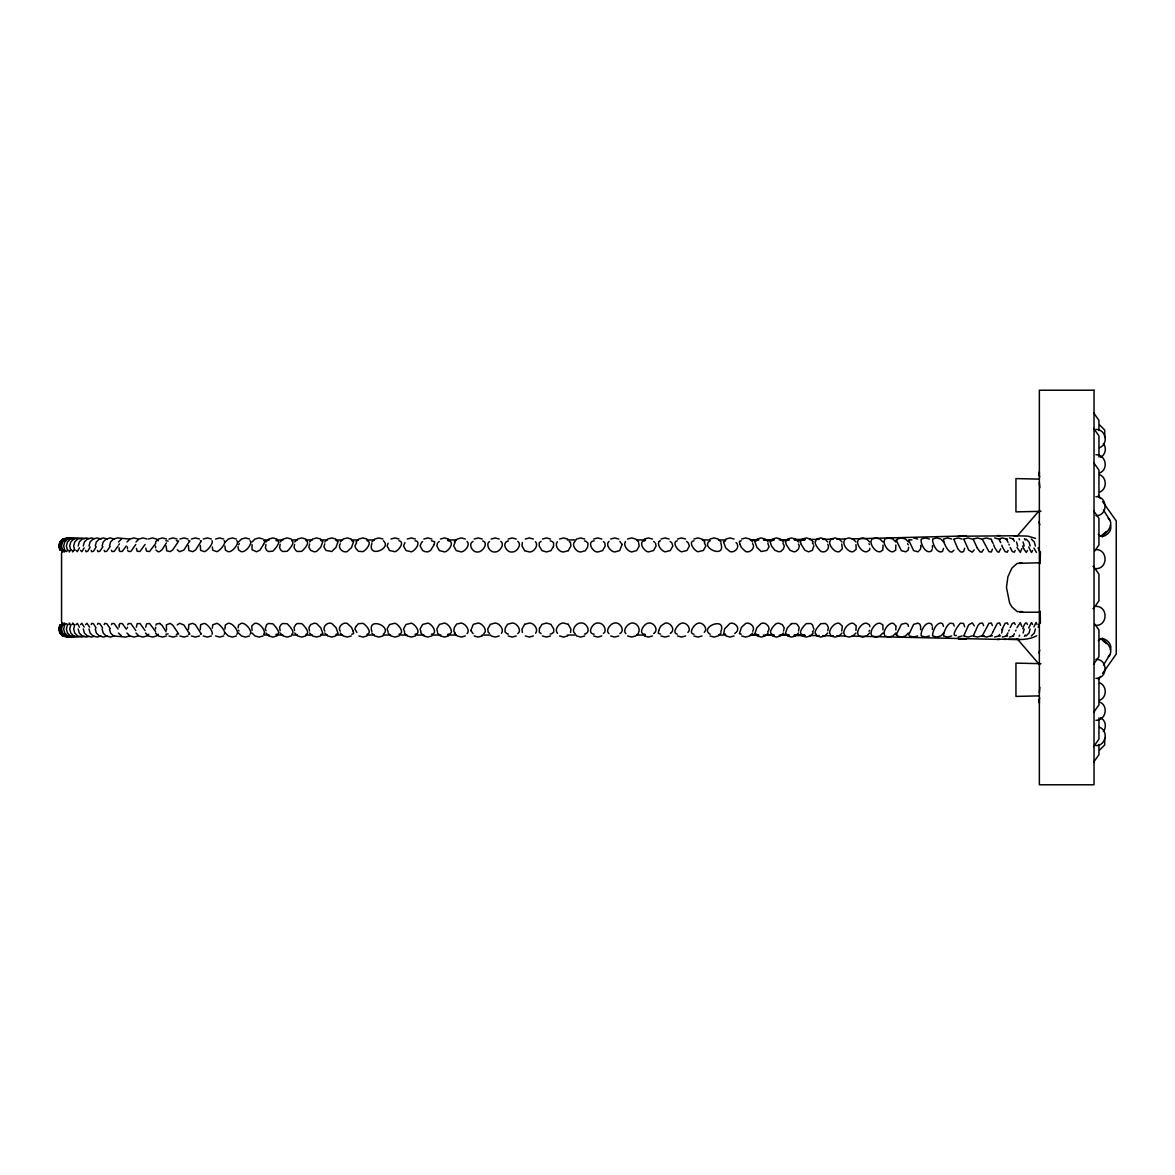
<?xml version="1.0" encoding="UTF-8"?>
<svg xmlns="http://www.w3.org/2000/svg" width="1175" height="1175" viewBox="0 0 1175 1175"><rect width="100%" height="100%" fill="white"/><g stroke="black" fill="none" stroke-linecap="round" stroke-linejoin="round"><path stroke-width="1.5" d="M470.822 630.549L473.099 633.633M622.104 544.451L619.827 541.367M127.414 628.096L127.429 627.2M434.265 544.451L434.647 541.778L431.445 540.735M658.661 630.549L658.279 633.222L660.541 634.148M1040.404 622.867L1040.169 611.191M338.106 633.633L335.991 627.582L331.776 623.47C327.546 621.56 321.832 627.127 324.77 631.122M754.835 541.748L756.95 547.447L761.194 551.545L766.922 550.399L769.067 546.757L767.848 543.393M1040.169 563.574L1040.404 552.133M1110.463 649.995C1112.328 644.473 1107.364 639.611 1102.385 638.363L1102.4 640.169M155.541 629.036L155.614 627.2M932.539 546.39L932.392 545.523M739.383 541.352L739.751 543.849M920.818 546.566L920.612 545.332M64.419 624.439L64.508 623L65.242 624.351M723.492 541.851L725.504 540.779M1021.795 548.622L1020.311 552.397L1016.962 547.3M212.322 628.214L212.778 624.792L216.949 623.323C220.386 624.322 226.848 632.693 224.117 634.324M224.939 629.036L224.998 628.052M119.072 627.2L119.263 624.953M238.084 627.891L238.51 625.159L241.095 623.382C245.737 621.869 253.315 632.385 249.996 634.309M1102.4 534.831L1102.385 536.637C1107.364 535.389 1112.328 530.527 1110.463 525.005M61.555 552.867L61.555 622.133M932.392 547.976L932.524 546.581M920.612 548.563L920.789 546.933M136.315 627.2L137.167 623.734L139.957 623.484L145.083 630.549M908.627 547.286L908.187 550.12L905.793 551.809L901.416 550.737L896.217 540.206M1108.245 518.366A14.306 9.253 -32 0 1 1101.695 535.991L1100.769 536.387L1101.195 535.433M145.715 627.2L146.552 623.866L149.548 623.44L155.643 631.592M62.216 550.62L62.055 551.971L62.481 550.722M1000.674 548.769L998.868 552.265L997.325 551.663L994.623 547.418M225.071 627.2L225.365 624.982L227.965 623.352C232.591 622.089 239.994 632.635 236.733 634.309M869.867 548.299L869.588 549.973L866.988 551.692C861.907 553.175 855.488 543.217 858.205 540.294M155.878 625.188L156.422 624.013L159.624 623.411M66.549 623.617L67.724 624.953M992.42 549.136L991.362 551.986L988.939 551.692L982.227 539.119L986.295 537.944L990.334 539.031M943.569 548.417L942.6 551.192L941.043 552C935.608 551.927 932.656 542.953 932.524 539.633M896.217 634.794L901.416 624.263L905.793 623.191L907.864 624.38L908.481 626.451M983.578 549.518L981.668 552.206L979.965 551.736L977.262 548.049M974.207 549.915L972.254 552.162L968.685 550.164L963.867 539.31M964.675 548.255L963.764 551.222L962.34 552.118L960.489 551.809L957.743 548.74M1039.831 687.272L1039.361 692.648M1104.706 437.306L1104.706 430.035L1099.565 424.88M69.061 624.498L69.354 623.044L70.662 624.953M177.234 624.953L179.584 623.279L183.843 624.909L188.646 632.37M920.495 549.18L918.042 551.824L913.607 550.62L908.672 540.015M932.172 549.268L931.467 550.987C925.503 554.835 920.407 543.217 921.156 539.751M1001.82 629.8L1005.124 623.352L1007.269 622.823L1008.091 624.512M62.055 550.664L61.717 551.956M63.7 550.047L62.98 551.986M72.277 624.542L72.659 623.073L74.201 624.953M78.182 546.023L79.254 541.983L82.221 539.031L86.26 537.944L88.948 538.664M59.837 624.938L58.75 628.977L59.837 633.017L62.789 635.969L67.137 637.056L70.75 636.336M60.145 624.938L59.058 628.977L60.145 633.017L63.098 635.969M61.056 624.938L59.969 628.977L61.056 633.017L64.008 635.969L68.047 637.056M83.293 546.023L84.38 541.983L87.332 539.031L91.371 537.944L94.073 538.664M62.583 624.938L61.497 628.977L62.583 633.017L65.536 635.969L69.575 637.056L72.277 636.336M64.713 624.938L63.626 628.977L64.713 633.017L67.665 635.969L71.719 637.056L74.407 636.336M67.46 624.938L66.373 628.977L67.46 633.017L70.412 635.969L74.451 637.056L77.139 636.336M88.992 546.023L90.078 541.983L93.031 539.031L97.07 537.944L101.109 539.031M70.794 624.938L69.707 628.977L70.794 633.017L73.746 635.969L77.785 637.056L80.487 636.336M95.263 546.023L96.335 541.983L99.302 539.031L103.341 537.944L107.38 539.031M74.73 624.938L73.643 628.977L74.73 633.017L77.682 635.969L81.736 637.056L84.424 636.336M102.093 546.023L103.18 541.983L106.132 539.031L110.171 537.944L114.21 539.031M109.481 546.023L110.567 541.983L113.52 539.031L117.559 537.944L129.544 539.031M1001.614 633.017L1002.701 628.977M1023.102 633.017L1024.174 628.977M1030.108 628.977L1029.021 633.017L1026.069 635.969M1035.381 628.977L1034.308 633.017L1031.342 635.969M993.125 631.607L992.302 633.222M1039.361 475.141L1039.361 471.762M1039.361 703.238L1039.361 699.859M263.523 544.466L259.91 550.179L256.532 551.78L252.037 549.665L252.037 544.583M65.242 550.649L64.508 552L64.419 550.561M76.111 624.571L77.315 623.367L79.445 627.2M1028.683 627.949L1031.488 622.515L1032.59 624.454M1039.361 482.352L1039.831 487.728M1038.891 653.036L1039.831 650.172M1038.083 627.142L1040.037 622.471M126.239 546.023L122.288 551.413L119.894 551.457L119.292 550.282M1019.033 636.248L1019.65 635.234M1036.438 552.412L1033.912 548.079M118.058 546.023L114.239 551.369L112.036 551.53L111.434 550.297M80.532 624.601L81.853 623.308L84.159 627.039M85.555 624.615L86.979 623.293L89.608 627.2M224.924 546.023L224.983 546.816M883.027 629.859L882.836 624.924L880.281 623.264C875.008 622.118 869.382 631.504 871.483 634.794M895.849 630.006L895.967 626.51M813.952 629.257L812.395 624.703L810.706 623.484L806.256 623.631C803.906 625.643 797.825 632.591 801.791 634.383M920.612 629.668L920.612 626.451M932.392 629.477L932.392 627.024M1016.962 627.7L1020.311 622.603L1021.795 626.378M1033.912 626.921L1036.1 622.486L1037.055 624.439M200.558 542.307L201.38 540.941L200.411 540.735M993.316 631.078L997.325 623.337L999.587 622.912L1000.571 625.423M1032.59 550.517L1031.488 552.485L1028.683 547.051M1025.246 634.941L1024.438 636.292M91.195 624.601L91.679 623.323L93.53 623.749L96.115 628.023M1010.177 627.553L1012.351 623.382L1014.363 622.765L1015.2 624.571M67.827 549.797L66.578 551.604M553.469 546.639L553.66 542.732L551.839 541.367M539.457 628.361L539.266 632.268L541.087 633.633M1008.782 631.034L1009.207 629.962M355.922 626.539L354.835 628.948L356.921 632.473M1015.641 630.99L1016.008 630.108M97.481 624.395L97.922 623.367L99.875 623.719L102.548 627.847M265.917 544.407L265.418 547.8L266.563 550.238L268.488 551.56L272.923 551.134C274.891 549.092 282.573 540.529 276.228 540.676M294.558 544.451L294.058 547.579L295.689 550.326L297.26 551.472L301.725 551.369C304.075 549.474 310.42 542.351 306.293 540.735M813.364 630.652L812.454 631.915M827.773 630.755L828.36 627.494L827.082 624.748L825.203 623.44L820.782 623.719C818.637 625.878 812.498 632.458 816.331 634.456M200.308 545.317L200.631 550.385L204.597 551.663C208.122 550.399 213.791 542.556 212.029 540.706M855.958 630.461L856.164 625.688L853.373 623.352C848.379 621.634 841.373 631.827 844.561 634.617M70.853 549.606L69.354 551.956L69.061 550.502M188.411 545.508L188.896 550.532L192.685 551.663L195.535 550.076L200.249 542.644M737.415 630.549C739.237 626.598 734.052 622.016 730.013 623.367L724.564 628.977L723.771 633.633M1027.464 550.488L1026.216 552.441L1023.587 548.505M166.042 545.788L166.762 550.825L170.184 551.618L172.769 549.841L178.027 542.086M104.134 624.674L104.707 623.411L106.763 623.675L110.171 628.522M74.495 549.415L72.659 551.927L72.277 550.458M1015.2 550.429L1014.407 552.177L1012.351 551.618L1010.177 547.447M973.326 635.807L977.953 625.482L979.965 623.264L982.594 623.132L983.622 625.702M111.434 624.703L112.036 623.47L114.239 623.631L118.088 629.036M79.445 547.8L77.315 551.633L76.125 550.488M155.511 546.023L155.629 547.903M1008.091 550.488L1007.269 552.177L1005.124 551.648L1002.378 546.874M1022.72 628.684C1023.44 626.789 1025.863 619.519 1027.464 624.512M322.905 541.293L320.79 547.168L316.604 551.457L314.151 551.795L310.714 550.37L308.834 547.227L309.598 543.996M119.292 624.718L119.894 623.543L122.288 623.587L126.342 629.198M280.149 544.26L279.577 547.8L280.972 550.282L282.705 551.516L287.155 551.266C289.256 549.283 295.703 542.307 291.767 540.735M324.77 543.878L323.918 546.874L326.004 550.399L331.776 551.53L335.991 547.418L338.106 541.367M340.221 543.761C337.357 547.77 342.865 553.263 347.213 551.589L351.472 547.653L353.631 541.396M752.705 631.269C755.716 627.274 749.973 621.707 745.714 623.411L741.454 627.347L739.383 633.648M783.446 631.078L784.254 627.935L782.3 624.63L778.893 623.205L776.455 623.514C773.591 625.364 767.569 632.752 772.239 634.309M798.471 630.99L799.191 627.612L797.458 624.659L795.93 623.543L791.48 623.572M371.843 543.511C367.188 558.786 392.479 548.446 383.358 540.794M785.267 633.81L787.309 627.979L791.451 623.587M84.159 547.961L81.853 551.692L80.532 550.399M263.523 544.451L265.153 541.102L263.743 540.735M990.334 635.969L986.295 637.056L982.227 635.881L988.939 623.308L991.362 623.014L992.376 625.57M127.678 624.748L128.281 623.631L130.866 623.528L135.815 630.549M1007.93 632.87L1006.182 636.16L1007.562 635.969M524.667 624.307L522.023 628.977L522.346 632.473M568.259 550.693L570.903 546.023L570.492 542.453M135.801 544.466L130.866 551.472L128.281 551.369L127.678 550.252M145.083 544.451L139.957 551.516L137.167 551.266L136.373 548.343M118.778 544.745L119.453 543.878M991.627 634.309L990.804 635.983L992.405 635.837M953.997 550.238L951.926 552.059L950.017 551.824C946.727 549.371 943.584 542.835 943.452 539.531M238.51 544.774L239.318 543.643M869.588 630.314L869.001 631.254M1103.487 664.977L1110.096 654.387M841.77 630.99L842.343 626.158L839.435 623.396C834.426 621.355 826.95 631.886 830.593 634.529M999.631 634.383L998.779 636.101L1000.468 635.895M437.511 543.026L436.85 545.964L439.391 550.561L444.502 551.927C449.07 551.413 455.371 541.087 447.969 540.735M90.167 546.948L87.743 551.207L86.069 551.751L85.555 550.385M553.454 546.669L550.899 550.664L546.463 551.956L542.028 550.664L539.207 546.023L539.266 542.732L541.087 541.367M539.457 628.331L542.028 624.336L546.463 623.044L550.899 624.336L553.719 628.977L553.66 632.268L551.839 633.633M638.613 632.091L639.082 631.254C639.788 627.053 636.218 622.353 631.621 623.044C627.318 623.705 622.412 630.637 625.878 633.633M488.198 542.718C486.641 546.889 490.254 552.617 495.189 552C499.728 551.986 505.133 544.216 500.77 541.367M604.728 632.282C606.432 628.096 602.569 622.398 597.737 623C592.464 622.603 586.56 633.722 594.168 634.192M522.346 542.527L522.023 545.964L524.667 550.693M570.58 632.473L570.903 628.977L568.259 624.307M1103.34 731.496C1106.923 727.354 1105.484 720.143 1100.593 717.705M96.247 546.801L93.53 551.251L91.679 551.677L91.18 550.355M1094.733 550.972L1098.948 544.994L1098.948 518.381L1093.69 510.905M1093.69 608.283L1098.948 600.807L1098.948 574.193L1093.69 566.717M1093.69 664.095L1098.948 656.619L1098.948 630.006L1094.733 624.028M1098.361 679.444L1100.461 676.462M1102.561 673.466L1116.25 654.049L1116.25 520.951L1102.561 501.534M1093.69 712.358L1098.948 704.897L1098.948 678.239M1093.69 746.58L1098.948 739.104L1098.948 717.954M1093.69 762.12L1098.948 754.644L1098.948 744.465M1014.377 633.722L1012.997 636.204M102.915 546.654L99.875 551.281L97.922 551.633L97.378 550.341M155.805 543.188L149.548 551.56L146.552 551.134L145.744 548.123M355.937 626.51L358.404 623.719L362.913 623.367C366.277 624.792 372.637 633.061 367.085 634.265M189.058 542.174L189.909 540.911L188.47 540.676M110.156 546.492L106.763 551.325L104.707 551.589L104.134 550.326M767.657 631.842C771.667 628.023 765.821 621.399 761.194 623.455L756.95 627.553L754.849 633.648M737.004 631.372L736.299 632.179M720.818 631.812C727.031 615.7 698.67 627.377 710.199 634.265M388.147 543.188L387.089 545.964L389.586 550.488L394.991 551.751C398.795 550.605 405.169 541.646 398.913 540.735M178.747 541.058L176.338 540.691M1017.021 536.373L1039.655 510.112M168.128 541.117L165.851 540.706M1105.249 532.525L1106.263 531.408M188.543 542.732L183.843 550.091L179.584 551.721L177.219 549.871M356.627 542.821L354.865 545.964L355.922 548.461L358.404 551.281L362.913 551.633C366.159 550.355 372.681 541.881 367.085 540.735M63.098 539.031L60.145 541.983L59.058 546.023L60.145 550.062M118.499 541.983L121.466 539.031M126.973 541.983L129.926 539.031L133.979 537.944L138.018 539.031M135.977 541.983L138.929 539.031L142.968 537.944L147.007 539.031M155.497 541.983L158.463 539.031L162.502 537.944L166.542 539.031M225.365 541.983L228.332 539.031L232.371 537.944L236.41 539.031M238.51 541.983L241.463 539.031L245.502 537.944L249.555 539.031M148.784 634.206L147.007 635.969L142.968 637.056L138.929 635.969L135.977 633.017M158.317 634.177L156.525 635.969L152.486 637.056L148.447 635.969L145.48 633.017M252.037 541.983L254.99 539.031L259.029 537.944L263.068 539.031M265.917 541.983L268.869 539.031L272.923 537.944L276.962 539.031M280.149 541.983L283.116 539.031L287.155 537.944L291.194 539.031M294.719 541.983L297.686 539.031L301.725 537.944L305.764 539.031M309.598 541.983L312.565 539.031L316.604 537.944L320.643 539.031M324.77 541.983L327.737 539.031L331.776 537.944L335.815 539.031M340.221 541.983L343.173 539.031L347.213 537.944L351.252 539.031M355.922 541.983L358.874 539.031L362.913 537.944L366.952 539.031M371.843 541.983L374.81 539.031L378.849 537.944L382.888 539.031M454.299 541.983L457.266 539.031L461.305 537.944L465.344 539.031M638.613 633.017L635.66 635.969L631.621 637.056L627.582 635.969M721.068 633.017L718.116 635.969L714.077 637.056L710.038 635.969M752.705 633.017L749.753 635.969L745.714 637.056L741.66 635.969M768.186 633.017L765.233 635.969L761.194 637.056L757.141 635.969M783.446 633.017L780.494 635.969L776.455 637.056L772.401 635.969M798.471 633.017L795.519 635.969L791.48 637.056L787.441 635.969M813.262 633.017L810.295 635.969L806.256 637.056L802.217 635.969M827.773 633.017L824.821 635.969L820.782 637.056L816.743 635.969M842.02 633.017L839.053 635.969L835.014 637.056L830.975 635.969M855.958 633.017L853.006 635.969L848.967 637.056L844.928 635.969M869.588 633.017L866.636 635.969L862.597 637.056L858.558 635.969M882.895 633.017L879.928 635.969L875.889 637.056L871.85 635.969M895.835 633.017L892.882 635.969L888.843 637.056L884.804 635.969M908.422 633.017L905.455 635.969L901.416 637.056L897.377 635.969M943.731 633.017L940.778 635.969L936.739 637.056L932.7 635.969M704.222 632.356C708.437 628.698 702.665 621.648 697.921 623.249C694.117 624.395 687.742 633.354 694.014 634.265M405.022 542.556L403.51 545.964L406.021 550.517L411.338 551.824C415.318 550.869 421.81 541.367 415.083 540.735M687.889 632.444C691.972 628.787 686.347 621.737 681.588 623.176C677.799 624.175 671.468 632.826 677.255 634.192M421.531 542.453L420.107 545.964L422.633 550.546L425.086 551.633L427.847 551.883L430.608 550.429L434.265 544.466M671.395 632.547C675.346 628.845 669.897 621.839 665.079 623.117L660.658 626.158L658.661 630.534M654.739 632.635C658.499 628.933 653.241 621.913 648.409 623.073C643.827 623.587 637.555 633.971 644.957 634.265M455.077 542.174L453.712 545.964L456.267 550.59L461.305 551.956C465.608 551.295 470.514 544.363 467.033 541.367M1098.317 640.727L1100.769 638.613L1101.695 639.009A14.306 9.253 32 0 1 1108.231 656.634M166.395 542.909L162.091 549.665L159.624 551.589L158.126 551.78L155.922 550.047M734.727 633.531L735.653 632.826M421.825 542.174L422.574 541.616M670.337 633.384L671.101 632.826M438.393 542.174L439.244 541.543M653.682 633.457L654.534 632.826M1036.703 635.763C1024.967 642.24 1009.898 638.172 997.355 639.42M1102.547 534.552L1104.897 532.848M1101.151 639.127L1102.385 638.363M488.771 542.174L489.534 541.631M603.392 633.369L604.156 632.826M557.361 541.778C554.203 545.288 558.83 552.338 563.574 551.971L568.245 550.693M535.565 633.222C538.752 629.653 534.067 622.706 529.337 623.029L524.755 624.278M1099.565 447.69C1108.892 444.15 1105.895 429.095 1095.922 429.404M1100.593 457.295C1105.484 454.857 1106.923 447.646 1103.34 443.504M1099.565 472.996C1108.892 469.457 1105.895 454.417 1095.922 454.71M1099.565 492.207C1107.129 489.255 1107.129 477.579 1099.565 474.641M1099.565 700.359C1107.129 697.421 1107.129 685.745 1099.565 682.793M1099.565 750.12L1104.706 744.965L1104.706 737.694M472.996 541.411C467.518 544.201 472.864 553.219 478.196 551.986C482.866 551.824 488.829 542.644 482.749 540.926M619.827 633.633C625.452 630.931 620.121 621.766 614.716 623.014C610.383 623.293 604.905 630.96 609.061 633.633M506.998 541.367C501.754 544.04 506.91 553.043 512.241 551.986C516.941 552.265 522.199 544.157 517.749 541.367M575.177 541.367C570.742 544.157 575.97 552.265 580.67 551.986L585.326 550.752L587.676 546.977L587.97 543.056L585.928 541.367M517.749 633.633C522.317 630.872 516.853 622.662 512.241 623.014L507.6 624.248L505.25 628.023L504.956 631.944L506.998 633.633M501.402 633.31C504.472 629.771 499.639 623.22 495.189 623L490.357 624.351L487.742 628.977L488.198 632.282M609.061 541.367C604.978 544.348 610.368 551.633 614.716 551.986L619.651 550.62L622.104 544.466M483.865 633.633C487.933 630.74 482.543 623.352 478.196 623.014L473.275 624.38L470.822 630.534M625.497 541.543C622.882 544.994 627.303 551.192 631.621 551.956L636.644 550.59L639.215 546.023L638.613 542.909M467.033 633.633C470.499 630.667 465.608 623.69 461.305 623.044L456.708 624.028L454.299 627.553L453.829 631.254L455.21 632.928M659.16 541.367C656.678 544.568 661.114 550.84 665.079 551.883L670.293 550.546L672.834 546.023L671.85 542.923M585.782 633.707C591.26 631.122 586.075 621.942 580.67 623.014C576.073 622.662 570.624 630.916 575.177 633.633M659.307 541.308L660.541 540.852M383.358 634.206C392.582 626.466 367.055 616.332 371.843 631.489M351.722 634.236L353.631 633.604L353.176 631.151M740.015 541.146L741.205 540.764M754.835 541.337L756.847 540.72M336.27 634.25L337.387 633.898M770.183 541.308L772.239 540.691M321.127 634.265L322.126 633.942M787 540.662L785.267 541.19L785.487 542.072M306.293 634.265C310.538 632.987 304.061 625.423 301.725 623.631L297.26 623.528L295.689 624.674L294.058 627.421L294.543 630.534M801.791 540.617L800.146 541.102L800.351 541.998M815.979 540.647C813.012 542.821 818.623 549.283 820.782 551.281C825.144 553.851 830.475 548.417 827.773 544.245M291.767 634.265C295.718 632.708 289.241 625.717 287.155 623.734L282.705 623.484L280.972 624.718L279.577 627.2L280.149 630.74M830.505 540.5C827.053 543.144 834.558 553.675 839.435 551.604L842.343 548.842L841.77 544.01M67.137 537.944L62.789 539.031L59.837 541.983L58.75 546.023L59.837 550.062M148.447 539.031L152.486 537.944L156.525 539.031L158.317 540.823M168.965 539.031L173.004 537.944L177.043 539.031M179.937 539.031L183.976 537.944L188.015 539.031M191.378 539.031L195.417 537.944L199.456 539.031M203.275 539.031L207.314 537.944L211.353 539.031M215.598 539.031L219.637 537.944L223.676 539.031M390.952 539.031L394.991 537.944L399.03 539.031M407.299 539.031L411.338 537.944L415.377 539.031M423.808 539.031L427.847 537.944L431.886 539.031M66.828 637.056L69.531 636.336M440.463 539.031L444.502 537.944L448.542 539.031M88.948 636.336L86.26 637.056L82.221 635.969L79.254 633.017L78.182 628.977M94.073 636.336L91.371 637.056L87.332 635.969L84.38 633.017L83.293 628.977M101.109 635.969L97.07 637.056L93.031 635.969L90.078 633.017L88.992 628.977M107.38 635.969L103.341 637.056L99.302 635.969L96.335 633.017L95.263 628.977M474.157 539.031L478.196 537.944L482.249 539.031M114.21 635.969L110.171 637.056L106.132 635.969L103.18 633.017L102.093 628.977M129.544 635.969L125.505 637.056L113.52 635.969L110.567 633.017L109.481 628.977M491.15 539.031L495.189 537.944L499.228 539.031M138.018 635.969L133.979 637.056L129.926 635.969L126.973 633.017M508.202 539.031L512.241 537.944L516.28 539.031M525.298 539.031L529.337 537.944L533.377 539.031M166.542 635.969L162.502 637.056L158.463 635.969L155.497 633.017M177.043 635.969L173.004 637.056L168.965 635.969M542.424 539.031L546.463 537.944L550.502 539.031M188.015 635.969L183.976 637.056L179.937 635.969M559.535 539.031L563.574 537.944L567.628 539.031M199.456 635.969L195.417 637.056L191.378 635.969M211.353 635.969L207.314 637.056L203.275 635.969M576.631 539.031L580.67 537.944L584.724 539.031M223.676 635.969L219.637 637.056L215.598 635.969M593.683 539.031L597.737 537.944L601.776 539.031M236.41 635.969L232.371 637.056L228.332 635.969L225.365 633.017M610.677 539.031L614.716 537.944L618.755 539.031M249.555 635.969L245.502 637.056L241.463 635.969L238.51 633.017M263.068 635.969L259.029 637.056L254.99 635.969L252.037 633.017M627.582 539.031L631.621 537.944L635.66 539.031L638.613 541.983M276.962 635.969L272.923 637.056L268.869 635.969L265.917 633.017M644.37 539.031L648.409 537.944L652.448 539.031M291.194 635.969L287.155 637.056L283.116 635.969L280.149 633.017M661.04 539.031L665.079 537.944L669.118 539.031M305.764 635.969L301.725 637.056L297.686 635.969L294.719 633.017M677.549 539.031L681.588 537.944L685.627 539.031M320.643 635.969L316.604 637.056L312.565 635.969L309.598 633.017M693.882 539.031L697.921 537.944L701.974 539.031L704.927 541.983M335.815 635.969L331.776 637.056L327.737 635.969L324.77 633.017M710.038 539.031L714.077 537.944L718.116 539.031L721.068 541.983M351.252 635.969L347.213 637.056L343.173 635.969L340.221 633.017M725.974 539.031L730.013 537.944L734.052 539.031M366.952 635.969L362.913 637.056L358.874 635.969M741.66 539.031L745.714 537.944L749.753 539.031L752.705 541.983M382.888 635.969L378.849 637.056L374.81 635.969L371.843 633.017M757.141 539.031L761.194 537.944L765.233 539.031L768.186 541.983M399.03 635.969L394.991 637.056L390.952 635.969L388 633.017M772.401 539.031L776.455 537.944L780.494 539.031L783.446 541.983M415.377 635.969L411.338 637.056L407.299 635.969L404.332 633.017M787.441 539.031L791.48 537.944L795.519 539.031L798.471 541.983M431.886 635.969L427.847 637.056L423.808 635.969L420.841 633.017M802.217 539.031L806.256 537.944L810.295 539.031L813.262 541.983M448.542 635.969L444.502 637.056L440.463 635.969L437.511 633.017M816.743 539.031L820.782 537.944L824.821 539.031L827.773 541.983M465.344 635.969L461.305 637.056L457.266 635.969L454.299 633.017M830.975 539.031L835.014 537.944L839.053 539.031L842.02 541.983M482.249 635.969L478.196 637.056L474.157 635.969M844.928 539.031L848.967 537.944L853.006 539.031L855.958 541.983M858.558 539.031L862.597 537.944L866.636 539.031L869.588 541.983M499.228 635.969L495.189 637.056L491.15 635.969M871.85 539.031L875.889 537.944L879.928 539.031L882.895 541.983M516.28 635.969L512.241 637.056L508.202 635.969M884.804 539.031L888.843 537.944L892.882 539.031L895.835 541.983M533.377 635.969L529.337 637.056L525.298 635.969M897.377 539.031L901.416 537.944L905.455 539.031L908.422 541.983M550.502 635.969L546.463 637.056L542.424 635.969M921.347 539.031L925.386 537.944L929.425 539.031M567.628 635.969L563.574 637.056L559.535 635.969M932.7 539.031L936.739 537.944L940.778 539.031L943.731 541.983M943.584 539.031L947.623 537.944L951.677 539.031M584.724 635.969L580.67 637.056L576.631 635.969M954.012 539.031L958.051 537.944L962.09 539.031M601.776 635.969L597.737 637.056L593.683 635.969M963.941 539.031L967.98 537.944L972.019 539.031M973.355 539.031L977.409 537.944L981.448 539.031M618.755 635.969L614.716 637.056L610.677 635.969M999.998 541.19L998.779 538.899L1002.378 537.944L1006.417 539.031M652.448 635.969L648.409 637.056L644.37 635.969M669.118 635.969L665.079 637.056L661.04 635.969M685.627 635.969L681.588 637.056L677.549 635.969M701.974 635.969L697.921 637.056L693.882 635.969M734.052 635.969L730.013 637.056L725.974 635.969M917.646 635.969L913.607 637.056L909.567 635.969M929.425 635.969L925.386 637.056L921.347 635.969M951.677 635.969L947.623 637.056L943.584 635.969M958.051 637.056L962.09 635.969M972.019 635.969L967.98 637.056L963.941 635.969M981.448 635.969L977.409 637.056L973.355 635.969M994.623 637.056L998.662 635.969M1002.378 637.056L1006.417 635.969M1009.545 637.056L1013.584 635.969M844.561 540.383C841.447 543.188 848.218 553.366 853.373 551.648L856.164 549.312L855.958 544.539M1022.573 611.602L1017.168 611.602L1011.822 606.829L1009.589 602.907L1006.461 587.5L1007.9 576.778L1011.822 568.171L1017.168 563.398L1039.361 562.781M263.743 634.265C266.681 631.93 259.558 621.663 254.608 623.411L251.773 625.893L252.037 630.417M871.483 540.206C869.162 543.32 875.257 552.955 880.281 551.736L882.836 550.076L883.027 545.141M884.511 540.089C882.454 543.173 888.212 552.779 893.22 551.765L895.688 550.106L895.849 544.994M897.127 539.986L896.202 540.192M200.411 634.265L201.38 634.059L200.558 632.693M953.909 539.413L957.61 548.358M1095.922 515.678C1108.069 515.972 1108.069 496.364 1095.922 496.658M1095.922 568.627C1108.069 568.92 1108.069 549.298 1095.922 549.606M1095.922 625.394C1108.069 625.702 1108.069 606.08 1095.922 606.373M1095.922 678.342C1108.069 678.636 1108.069 659.028 1095.922 659.322M1095.922 720.29C1105.895 720.583 1108.892 705.543 1099.565 702.004M1095.922 745.596C1105.895 745.905 1108.892 730.85 1099.565 727.31M507.659 541.073L508.408 540.941M584.518 634.059L585.268 633.927M550.179 634.118L551.031 633.971M973.179 539.207L977.189 547.873M594.168 540.808C586.663 541.367 592.406 552.353 597.737 552L602.555 550.649L605.184 546.023L604.728 542.718M212.029 634.294C213.733 632.458 208.254 624.571 204.597 623.337L200.631 624.615L200.308 629.683M644.957 540.735C637.746 541.22 643.709 551.383 648.409 551.927L653.535 550.561L656.091 546.023L655.415 543.026M447.969 634.265C455.371 633.971 449.085 623.587 444.502 623.073L439.391 624.439L436.836 628.977L437.511 631.974M188.47 634.324L189.909 634.089L189.058 632.826M431.445 634.265C438.393 633.766 432.092 623.749 427.847 623.117L422.633 624.454L420.092 628.977L421.061 632.077M677.255 540.808C671.424 542.16 677.872 550.899 681.588 551.824L686.905 550.517L689.417 546.023L688.168 542.821M415.083 634.265C421.869 633.692 415.274 624.101 411.338 623.176L406.021 624.483L403.495 628.977L404.758 632.179M694.014 540.735C687.772 541.675 694.146 550.664 697.921 551.751L703.326 550.488L705.852 546.023L704.31 542.718M398.913 634.265C405.169 633.369 398.795 624.395 394.991 623.249L389.586 624.512L387.074 628.977L388.147 631.812M982.241 635.939L984.107 635.748M710.199 540.735C699.066 547.139 726.517 559.858 720.818 543.188M956.391 635.455C950.281 637.056 958.271 624.968 960.489 623.191L963.559 623.44L964.675 626.745M1017.388 535.741L958.374 536.241L966.32 535.918L963.148 536.314M963.544 535.991L851.993 538.884M276.228 634.324C282.573 634.471 274.891 625.908 272.923 623.866L268.488 623.44L266.563 624.762L265.242 628.977L266.064 630.769M1040.977 511.331L1015.949 511.874L1015.949 478.592L1039.361 479.106M1039.361 695.894L1015.949 696.408L1015.949 663.126L1040.977 663.669M836.717 539.134L845.339 539.002M822.559 539.34L833.266 539.178M809.472 539.501L819.151 539.384M804.537 539.56L794.579 539.663L805.066 539.604M780.92 539.78L789.453 539.707M794.065 539.707L804.948 539.619M1004.302 639.376L1006.152 639.362M1018.96 639.244L1007.915 639.347M773.914 539.839L763.339 539.898M779.216 539.81L789.115 539.736M764.058 539.883L774.163 539.839M752.587 539.957L757.963 539.927M909.347 539.868L911.947 539.854M750.311 539.927L758.903 539.898M1000.145 535.58L997.516 535.58M264.111 539.957L269.178 539.957M276.081 539.957L283.058 539.957M291.973 539.957L297.348 539.957M305.676 539.957L312.227 539.957M320.569 539.957L327.267 539.957M335.8 539.957L342.645 539.957M351.354 539.957L358.346 539.957M367.202 539.957L374.326 539.957M447.66 539.957L456.194 539.957M567.422 539.957L576.147 539.957M636.718 539.957L645.266 539.957M702.356 539.957L709.582 539.957M718.601 539.957L725.724 539.957M1092.97 566.438L1094.028 566.438M1092.97 608.562L1094.028 608.562M1019.915 612.219L1039.361 612.219M264.111 635.043L269.178 635.043M276.081 635.043L283.058 635.043M291.973 635.043L297.348 635.043M305.676 635.043L312.227 635.043M320.569 635.043L327.267 635.043M335.8 635.043L342.645 635.043M367.202 635.043L374.326 635.043M383.344 635.043L390.57 635.043M399.72 635.043L407.064 635.043M415.583 635.043L423.955 635.043M432.385 635.043L440.845 635.043M447.66 635.043L456.194 635.043M482.014 635.043L490.68 635.043M567.422 635.043L576.147 635.043M636.718 635.043L645.266 635.043M718.601 635.043L725.724 635.043M999.646 639.42L851.993 636.116M750.311 635.073L758.903 635.102M752.587 635.043L757.963 635.073M763.339 635.102L774.163 635.161M805.066 635.396L794.579 635.337L804.537 635.44M766.922 635.117L773.914 635.161M779.216 635.19L789.115 635.264M794.065 635.293L804.948 635.381M1013.731 535.712L1027.787 536.108L1035.483 538.341M236.733 540.691C240.023 542.336 232.606 552.911 227.965 551.648L225.409 550.047L225.071 547.8M780.92 635.22L789.453 635.293M809.472 635.499L819.151 635.616M822.559 635.66L833.266 635.822M836.717 635.866L845.339 635.998M176.338 634.309L178.747 633.957M165.851 634.294L168.128 633.883M963.148 638.686L966.32 639.082L958.374 638.759L963.544 639.009M756.685 634.265L754.835 633.663M998.779 538.899L1000.468 539.105M991.303 539.031L992.097 541.469M1012.997 538.796L1014.377 541.278M224.117 540.676C226.863 542.307 220.357 550.678 216.949 551.677L212.778 550.208L212.337 546.992M1007.562 539.031L1006.182 538.84L1007.283 540.926M249.996 540.691C253.257 542.644 245.722 553.131 241.095 551.618L238.51 549.841L238.04 546.639M550.179 540.882L551.031 541.029M584.518 540.941L585.268 541.073M963.867 635.69L968.685 624.836L972.254 622.838L974.325 625.834M507.659 633.927L508.408 634.059M921.156 635.249C920.583 631.812 925.283 620.121 931.467 624.013L932.172 625.732M943.452 635.469C943.775 632.179 946.374 625.585 950.017 623.176L953.322 623.631L954.247 626.069M1019.915 562.781L1022.573 563.398M896.202 634.808L897.127 635.014M884.511 634.911C882.528 631.827 888.08 622.251 893.22 623.235L895.879 625.82M932.524 635.367C932.73 632.047 935.491 623.058 941.043 623L942.6 623.808L943.54 626.422M858.205 634.706C855.767 631.695 861.598 621.928 866.988 623.308L869.588 625.027L869.867 626.686M524.755 550.722L529.337 551.971C534.067 552.397 538.943 545.009 535.403 541.69M568.245 624.307L563.574 623.029C558.859 622.603 553.983 629.991 557.523 633.31M1009.545 537.944L1013.584 539.031M994.623 537.944L998.662 539.031M913.607 537.944L917.646 539.031M84.424 538.664L81.736 537.944L77.682 539.031L74.73 541.983L73.643 546.023L74.73 550.062M80.487 538.664L77.785 537.944L73.746 539.031L70.794 541.983L69.707 546.023L70.794 550.062M77.139 538.664L74.451 537.944L70.412 539.031L67.46 541.983L66.373 546.023L67.46 550.062M74.407 538.664L71.719 537.944L67.665 539.031L64.713 541.983L63.626 546.023L64.713 550.062M72.277 538.664L69.575 537.944L65.536 539.031L62.583 541.983L61.497 546.023L62.583 550.062M70.75 538.664L68.047 537.944L64.008 539.031L61.056 541.983L59.969 546.023L61.056 550.062M66.828 537.944L69.824 538.664M908.672 634.985L913.607 624.38L917.954 623.132L919.893 624.219L920.554 626.113M785.913 634.001L787 634.338M321.127 540.735L322.126 541.058M336.27 540.75L337.387 541.102M351.722 540.764L352.897 541.146M740.015 633.854L741.205 634.236M724.241 633.795L725.504 634.221M1102.385 536.637L1101.151 535.873M1101.195 639.567L1100.769 638.613M569.199 541.528L570.183 542.174M1040.257 552.676L1038.083 547.858M178.027 632.914L172.769 625.159L170.184 623.382L166.351 624.836L166.512 630.006M603.392 541.631L604.244 542.248M489.534 633.369L488.683 632.752M1102.547 640.448L1104.897 642.152M653.623 541.499L654.534 542.174M159.668 623.44L162.091 625.335L166.057 631.812M670.132 541.469L671.101 542.174M686.508 541.425L687.507 542.174M1098.317 534.273L1100.769 536.387M1031.342 539.031L1034.308 541.983L1035.381 546.023M1026.069 539.031L1029.021 541.983L1030.108 546.023M118.499 633.017L121.466 635.969M736.005 542.527L737.004 543.628M1105.249 642.475L1106.263 643.592M200.176 632.282L195.417 624.792L192.685 623.337L188.896 624.468L188.426 629.506M1017.021 638.627L1039.655 664.888M752.543 543.54C755.907 547.477 750.076 553.337 745.714 551.589L741.454 547.653L739.751 543.937M782.902 543.232L784.357 546.023L783.446 548.857L780.92 551.413L778.893 551.795L774.81 550.282L771.52 546.023L770.168 541.793M812.366 542.967L813.306 544.216M239.039 631.004L238.51 630.226M1019.65 539.766L1019.033 538.752M1093.69 412.88L1098.948 420.356L1098.948 430.535M1093.69 428.42L1098.948 435.896L1098.948 457.046M1093.69 462.642L1098.948 470.103L1098.948 496.761M1098.361 495.556L1100.461 498.538M1103.487 510.023L1110.096 520.613M869.001 543.746L869.529 544.598M907.541 543.687L908.26 544.833M723.521 541.895L725.724 547.888L730.013 551.633C734.067 552.984 739.178 548.387 737.415 544.451M1008.062 542.365L1007.621 541.44M353.161 631.063L351.472 627.347L347.213 623.411C342.938 621.722 337.225 627.259 340.221 631.239M801.218 544.289L800.41 542.218M786.281 544.363L785.561 542.365M1000.277 541.704L1000.777 542.674M798.471 544.01L799.338 546.023L798.471 549.019L795.93 551.457L793.874 551.824L789.953 550.267L786.383 544.745M309.598 631.004L308.834 627.773L310.714 624.63L314.151 623.205L316.604 623.543L320.79 627.832L322.905 633.707M992.302 541.778L993.139 543.467M1022.573 546.023L1023.557 548.402M1024.438 538.708L1025.246 540.059M994.461 547.08L993.639 544.803M1002.29 546.698L1001.82 545.2M813.908 545.626L812.395 550.297L808.635 551.839L804.86 550.252L801.291 544.539M62.98 623.014L63.758 625.115M62.481 624.278L62.055 623.029L62.216 624.38M1008.855 544.143L1009.207 545.038M1038.891 521.964L1039.831 524.828M1023.102 541.983L1024.174 546.023M1016.537 541.983L1017.623 546.023M61.717 623.044L62.084 624.483M127.502 548.563L127.414 546.904M119.072 547.8L119.263 550.047M1039.831 476.8A12.352 8.739 0 0 1 1038.891 473.452M1038.891 701.548A12.352 8.739 0 0 1 1039.831 698.2M1094.028 390.218L1039.361 390.218L1039.361 784.783L1094.028 784.783L1094.028 390.218"/></g></svg>
